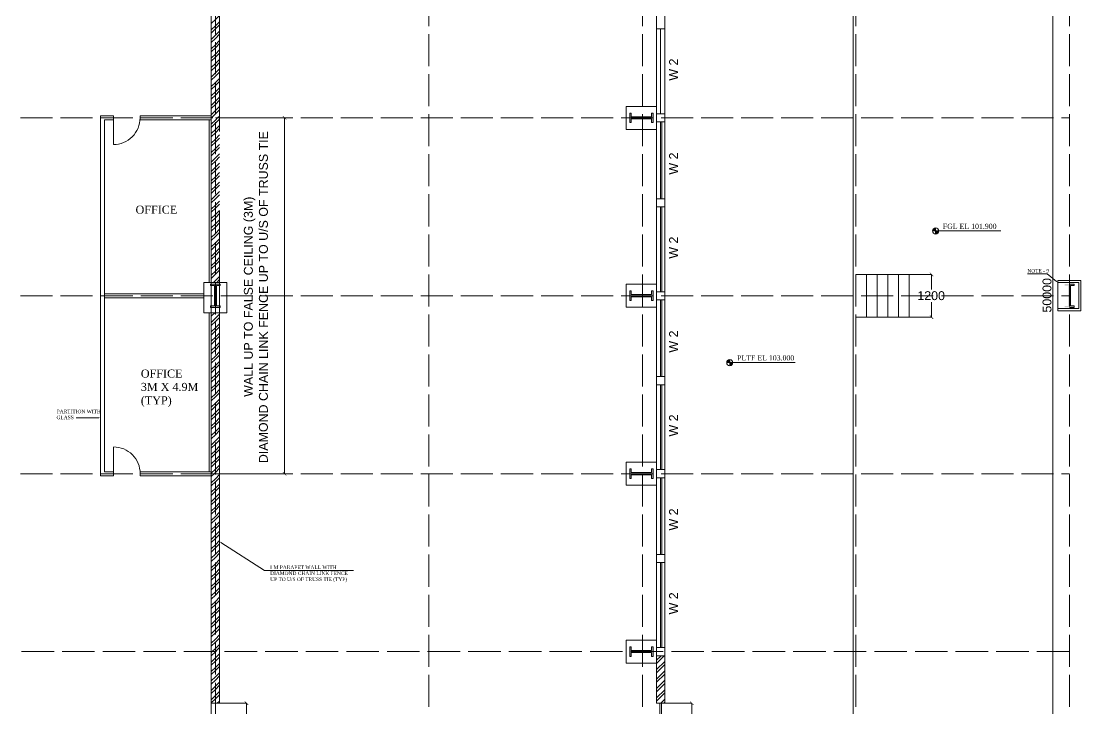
# Model space of a CAD drawing. Header units: inches. Extents: x 2602 to 127694, y 109 to 91908.
# Drawn here: x 73851 to 103631, y 40067 to 59390 of the extents above; entities that cross this region are included whole.
import ezdxf

# ---------------------------------------------------------------- set-up
doc = ezdxf.new("R2010")
doc.units = ezdxf.units.IN
doc.header["$MEASUREMENT"] = 0
doc.linetypes.add('PDF_IMPORT', pattern=[1, 0.8, -0.2])
doc.layers.add('PDF_Geometry', color=7, linetype='Continuous')
doc.layers.add('PDF_Solid Fills', color=7, linetype='Continuous', true_color=0x724639)
doc.layers.add('PDF_Text', color=230, linetype='Continuous', true_color=0xff007f)
doc.styles.add('PDF Arial', font='arial.ttf')
doc.styles.add('PDF Times New Roman', font='times.ttf')

msp = doc.modelspace()

# ---------------------------------------------------------------- hatches: boundary and pattern name
at = {"layer": 'PDF_Solid Fills', "true_color": 0x00b8b8, "transparency": 33554559}
for points in [[(81296, 56620), (81306, 56630), (81208, 56728), (81198, 56718)], [(81208, 46730), (81198, 46717), (81296, 46619), (81306, 46629)], [(80227, 40170), (80240, 40180), (80139, 40278), (80129, 40268)], [(92744, 40170), (92754, 40180), (92652, 40278), (92643, 40268)]]:
    msp.add_hatch(color=132, dxfattribs=at).paths.add_polyline_path(points)
at = {"layer": 'PDF_Solid Fills', "transparency": 33554559}
for points in [[(91613, 56541), (91613, 56810), (91570, 56810), (91570, 56705), (90996, 56705), (90996, 56810), (90953, 56810), (90953, 56541), (90996, 56541), (90996, 56646), (91570, 56646), (91570, 56541)], [(79446, 52001), (79174, 52001), (79174, 51962), (79279, 51962), (79279, 51388), (79174, 51388), (79174, 51345), (79446, 51345), (79446, 51388), (79338, 51388), (79338, 51962), (79446, 51962)], [(103444, 52001), (103175, 52001), (103175, 51962), (103280, 51962), (103280, 51388), (103175, 51388), (103175, 51345), (103444, 51345), (103444, 51388), (103339, 51388), (103339, 51962), (103444, 51962)], [(91613, 51539), (91613, 51811), (91570, 51811), (91570, 51706), (90996, 51706), (90996, 51811), (90953, 51811), (90953, 51539), (90996, 51539), (90996, 51644), (91570, 51644), (91570, 51539)], [(91613, 46540), (91613, 46812), (91570, 46812), (91570, 46704), (90996, 46704), (90996, 46812), (90953, 46812), (90953, 46540), (90996, 46540), (90996, 46645), (91570, 46645), (91570, 46540)], [(91613, 41810), (91570, 41810), (91570, 41705), (90996, 41705), (90996, 41810), (90953, 41810), (90953, 41541), (90996, 41541), (90996, 41646), (91570, 41646), (91570, 41541), (91613, 41541)]]:
    msp.add_hatch(color=256, dxfattribs=at).paths.add_polyline_path(points)
at = {"layer": 'PDF_Solid Fills', "true_color": 0x5bb8b8, "transparency": 33554559}
h = msp.add_hatch(color=123, dxfattribs=at)
h.paths.add_polyline_path([(99633, 53494), (99547, 53494), (99547, 53409), (99564, 53409), (99577, 53412), (99590, 53418), (99603, 53428), (99613, 53438), (99623, 53451), (99629, 53464), (99633, 53477)])
h.paths.add_polyline_path([(99547, 53494), (99547, 53579), (99514, 53573), (99501, 53566), (99475, 53540), (99469, 53527), (99462, 53510), (99462, 53494)])
at = {"layer": 'PDF_Solid Fills', "true_color": 0xb85b00, "transparency": 33554559}
for points in [[(99478, 52218), (99492, 52228), (99390, 52329), (99380, 52320)], [(99390, 51129), (99380, 51119), (99478, 51017), (99492, 51030)]]:
    msp.add_hatch(color=32, dxfattribs=at).paths.add_polyline_path(points)
at = {"layer": 'PDF_Solid Fills', "true_color": 0x5bb8b8, "transparency": 33554559}
h = msp.add_hatch(color=123, dxfattribs=at)
h.paths.add_polyline_path([(93764, 49794), (93764, 49709), (93781, 49712), (93794, 49715), (93820, 49728), (93830, 49741), (93840, 49751), (93846, 49768), (93850, 49781), (93850, 49794)])
h.paths.add_polyline_path([(93764, 49794), (93764, 49882), (93732, 49876), (93705, 49856), (93695, 49843), (93686, 49827), (93682, 49814), (93679, 49794)])

# ---------------------------------------------------------------- linework, layer by layer
at = {"layer": 'PDF_Geometry', "color": 30, "linetype": 'PDF_IMPORT', "lineweight": 0, "ltscale": 1125.093782, "true_color": 0xff7f00}
for points in [[(103310, 22122), (103310, 88290)], [(79309, 17399), (79309, 71673), (79309, 78521)], [(85308, 22122), (85308, 78521)], [(91308, 22122), (91308, 78521)], [(97307, 22122), (97307, 78521)], [(11954, 56672), (103310, 56672)], [(11954, 51673), (103310, 51673)], [(11954, 46674), (103310, 46674)]]:
    msp.add_lwpolyline(points, dxfattribs=at)
at = {"layer": 'PDF_Geometry', "color": 132, "lineweight": 0, "true_color": 0x00b8b8}
for points in [[(102841, 26675), (102841, 51496), (102841, 76675)], [(79309, 56672), (81254, 56672)], [(81251, 56672), (81251, 51496), (81251, 46674)], [(79309, 46674), (81254, 46674)], [(79424, 40222), (80185, 40222), (80185, 38546), (80185, 37224), (79424, 37224)], [(91937, 40222), (92698, 40222), (92698, 38546), (92698, 37224), (91937, 37224)]]:
    msp.add_lwpolyline(points, dxfattribs=at)
at = {"layer": 'PDF_Geometry', "color": 12, "linetype": 'PDF_IMPORT', "lineweight": 0, "ltscale": 11162.37359, "true_color": 0xdd0000}
for points in [[(79194, 76386), (79194, 26344)], [(79424, 76386), (79424, 40222)]]:
    msp.add_lwpolyline(points, dxfattribs=at)
at = {"layer": 'PDF_Geometry', "color": 12, "lineweight": 0, "true_color": 0xdd0000}
for points in [[(97232, 27102), (97232, 76248)], [(79194, 59323), (79309, 59438), (79424, 59552)], [(79194, 59146), (79309, 59260), (79424, 59375)], [(79194, 59057), (79309, 59172), (79424, 59287)], [(79194, 58880), (79309, 58995), (79424, 59110)], [(79194, 58791), (79309, 58906), (79424, 59021)], [(91937, 59175), (91708, 59175)], [(91823, 59175), (91823, 56787)], [(79194, 58614), (79309, 58729), (79424, 58847)], [(79194, 58526), (79309, 58644), (79424, 58759)], [(79194, 58352), (79309, 58467), (79424, 58581)], [(79194, 58263), (79309, 58378), (79424, 58493)], [(79194, 58086), (79309, 58201), (79424, 58316)], [(79194, 57998), (79309, 58112), (79424, 58227)], [(79194, 57820), (79309, 57935), (79424, 58050)], [(79194, 57732), (79309, 57847), (79424, 57961)], [(79194, 57555), (79309, 57670), (79424, 57784)], [(79194, 57466), (79309, 57581), (79424, 57696)], [(79194, 57289), (79309, 57404), (79424, 57519)], [(79194, 57200), (79309, 57315), (79424, 57430)], [(79194, 57023), (79309, 57138), (79424, 57256)], [(79194, 56935), (79309, 57053), (79424, 57168)], [(79194, 56761), (79309, 56876), (79424, 56991)], [(79194, 56672), (79197, 56672), (79309, 56787), (79424, 56902)], [(79194, 52051), (79194, 56617), (77193, 56617), (77193, 56731), (79194, 56731)], [(79135, 56617), (79135, 52051)], [(79194, 56495), (79309, 56610), (79371, 56672), (79424, 56725)], [(79194, 56407), (79309, 56521), (79424, 56636)], [(91708, 56787), (91708, 51788)], [(91937, 56787), (91937, 51788)], [(79194, 56230), (79309, 56344), (79424, 56459)], [(79194, 56141), (79309, 56256), (79424, 56371)], [(91937, 56558), (91708, 56558)], [(91823, 56558), (91823, 54402)], [(91855, 56558), (91855, 54402)], [(79194, 55964), (79309, 56079), (79424, 56193)], [(79194, 55875), (79309, 55990), (79424, 56105)], [(79194, 55698), (79309, 55813), (79424, 55928)], [(79194, 55610), (79309, 55724), (79424, 55839)], [(79194, 55432), (79309, 55547), (79424, 55665)], [(79194, 55344), (79309, 55459), (79424, 55577)], [(79194, 55170), (79309, 55285), (79424, 55400)], [(79194, 55081), (79309, 55196), (79424, 55311)], [(79194, 54904), (79309, 55019), (79424, 55134)], [(79194, 54816), (79309, 54931), (79424, 55045)], [(79194, 54639), (79309, 54753), (79424, 54868)], [(79194, 54550), (79309, 54665), (79424, 54780)], [(79194, 54373), (79309, 54488), (79424, 54603)], [(79194, 54284), (79309, 54399), (79424, 54514)], [(79194, 54107), (79309, 54222), (79424, 54337)], [(79194, 54019), (79309, 54134), (79424, 54248)], [(91937, 54402), (91708, 54402)], [(79194, 53842), (79309, 53956), (79424, 54071)], [(79194, 53753), (79309, 53868), (79424, 53986)], [(91937, 54173), (91708, 54173)], [(91823, 54173), (91823, 51788)], [(91855, 54173), (91855, 51788)], [(79194, 53579), (79309, 53694), (79424, 53809)], [(79194, 53491), (79309, 53605), (79424, 53720)], [(79194, 53313), (79309, 53428), (79424, 53543)], [(79194, 53225), (79309, 53340), (79424, 53455)], [(79194, 53048), (79309, 53163), (79424, 53277)], [(79194, 52959), (79309, 53074), (79424, 53189)], [(79194, 52782), (79309, 52897), (79424, 53012)], [(79194, 52694), (79309, 52808), (79424, 52923)], [(79194, 52516), (79309, 52631), (79424, 52746)], [(79194, 52428), (79309, 52543), (79424, 52657)], [(79194, 52251), (79309, 52366), (79424, 52480)], [(79194, 52162), (79309, 52277), (79424, 52395)], [(79256, 52051), (79309, 52103), (79424, 52218)], [(79345, 52051), (79424, 52129)], [(78984, 51732), (76193, 51732)], [(78984, 51618), (76193, 51618)], [(91937, 51788), (91708, 51788)], [(91823, 51559), (91823, 49404)], [(91855, 51559), (91855, 49404)], [(79135, 51198), (79135, 46730)], [(79194, 51191), (79200, 51198)], [(79194, 51103), (79289, 51198)], [(79194, 50926), (79309, 51040), (79424, 51155)], [(79194, 50837), (79309, 50952), (79424, 51067)], [(79194, 50660), (79309, 50775), (79424, 50889)], [(79194, 50571), (79309, 50686), (79424, 50801)], [(79194, 50394), (79309, 50512), (79424, 50627)], [(79194, 50309), (79309, 50424), (79424, 50538)], [(79194, 50132), (79309, 50247), (79424, 50361)], [(79194, 50043), (79309, 50158), (79424, 50273)], [(79194, 49866), (79309, 49981), (79424, 50096)], [(79194, 49777), (79309, 49892), (79424, 50007)], [(79194, 49600), (79309, 49715), (79424, 49830)], [(79194, 49512), (79309, 49627), (79424, 49741)], [(79194, 49335), (79309, 49449), (79424, 49564)], [(79194, 49246), (79309, 49361), (79424, 49476)], [(79194, 49069), (79309, 49184), (79424, 49299)], [(79194, 48980), (79309, 49095), (79424, 49210)], [(91937, 49404), (91708, 49404)], [(91937, 49174), (91708, 49174)], [(91823, 49174), (91823, 46789)], [(91855, 49174), (91855, 46789)], [(79194, 48803), (79309, 48921), (79424, 49036)], [(79194, 48718), (79309, 48833), (79424, 48948)], [(79194, 48541), (79309, 48656), (79424, 48770)], [(79194, 48452), (79309, 48567), (79424, 48682)], [(79194, 48275), (79309, 48390), (79424, 48505)], [(79194, 48187), (79309, 48301), (79424, 48416)], [(79194, 48009), (79309, 48124), (79424, 48239)], [(79194, 47921), (79309, 48036), (79424, 48151)], [(79194, 47744), (79309, 47859), (79424, 47973)], [(79194, 47655), (79309, 47770), (79424, 47885)], [(79194, 47478), (79309, 47593), (79424, 47708)], [(76442, 47422), (76442, 46674)], [(79194, 47390), (79309, 47504), (79424, 47619)], [(79194, 47212), (79309, 47327), (79424, 47445)], [(79194, 47124), (79309, 47242), (79424, 47357)], [(79194, 46950), (79309, 47065), (79424, 47180)], [(79194, 46861), (79309, 46976), (79424, 47091)], [(79194, 46684), (79309, 46799), (79424, 46914)], [(79194, 46596), (79273, 46674), (79309, 46711), (79424, 46825)], [(91937, 41790), (91937, 46789), (91708, 46789), (91708, 41790)], [(79194, 46730), (77193, 46730), (77193, 46615), (79194, 46615)], [(79194, 46419), (79309, 46533), (79424, 46648)], [(79194, 46330), (79309, 46445), (79424, 46560)], [(91823, 46560), (91823, 44405)], [(91855, 46560), (91855, 44405)], [(79194, 46153), (79309, 46268), (79424, 46383)], [(79194, 46064), (79309, 46179), (79424, 46294)], [(79194, 45887), (79309, 46002), (79424, 46117)], [(79194, 45799), (79309, 45913), (79424, 46028)], [(79194, 45622), (79309, 45736), (79424, 45854)], [(79194, 45533), (79309, 45651), (79424, 45766)], [(79194, 45359), (79309, 45474), (79424, 45589)], [(79194, 45271), (79309, 45385), (79424, 45500)], [(79194, 45093), (79309, 45208), (79424, 45323)], [(79194, 45005), (79309, 45120), (79424, 45234)], [(79194, 44828), (79309, 44943), (79424, 45057)], [(79194, 44739), (79309, 44854), (79424, 44969)], [(79194, 44562), (79309, 44677), (79424, 44792)], [(79194, 44473), (79309, 44588), (79424, 44703)], [(79194, 44296), (79309, 44411), (79424, 44526)], [(79194, 44208), (79309, 44323), (79424, 44437)], [(91937, 44405), (91708, 44405)], [(79194, 44031), (79309, 44145), (79424, 44260)], [(79194, 43942), (79309, 44057), (79424, 44175)], [(91937, 44175), (91708, 44175)], [(91823, 44175), (91823, 41790)], [(91855, 44175), (91855, 41790)], [(79194, 43768), (79309, 43883), (79424, 43998)], [(79194, 43680), (79309, 43794), (79424, 43909)], [(79194, 43503), (79309, 43617), (79424, 43732)], [(79194, 43414), (79309, 43529), (79424, 43644)], [(79194, 43237), (79309, 43352), (79424, 43466)], [(79194, 43148), (79309, 43263), (79424, 43378)], [(79194, 42971), (79309, 43086), (79424, 43201)], [(79194, 42883), (79309, 42997), (79424, 43112)], [(79194, 42705), (79309, 42820), (79424, 42935)], [(79194, 42617), (79309, 42732), (79424, 42847)], [(79194, 42440), (79309, 42555), (79424, 42669)], [(79194, 42351), (79309, 42466), (79424, 42584)], [(79194, 42177), (79309, 42292), (79424, 42407)], [(79194, 42089), (79309, 42204), (79424, 42318)], [(79194, 41912), (79309, 42026), (79424, 42141)], [(79194, 41823), (79309, 41938), (79424, 42053)], [(79194, 41646), (79220, 41675), (79309, 41761), (79424, 41876)], [(79194, 41557), (79309, 41672), (79309, 41675), (79424, 41787)], [(79194, 41380), (79309, 41495), (79424, 41610)], [(79194, 41292), (79309, 41407), (79424, 41521)], [(91708, 41433), (91836, 41557)], [(91708, 41344), (91924, 41557)], [(91937, 41557), (91708, 41557)], [(91708, 41167), (91937, 41397)], [(79194, 41115), (79309, 41229), (79424, 41344)], [(79194, 41026), (79309, 41141), (79424, 41256)], [(91708, 41078), (91937, 41308)], [(91708, 40901), (91937, 41131)], [(79194, 40849), (79309, 40964), (79424, 41078)], [(79194, 40760), (79309, 40875), (79424, 40990)], [(79194, 40583), (79309, 40701), (79424, 40816)], [(91708, 40813), (91937, 41042)], [(91708, 40636), (91937, 40869)], [(79194, 40498), (79309, 40613), (79424, 40728)], [(79194, 40321), (79309, 40436), (79424, 40550)], [(91708, 40547), (91937, 40780)], [(91708, 40373), (91937, 40603)], [(91708, 40285), (91937, 40514)], [(79194, 40232), (79309, 40347), (79424, 40462)], [(79424, 40222), (79194, 40222)], [(79361, 40222), (79424, 40285)], [(91826, 40222), (91937, 40337)], [(91914, 40222), (91937, 40249)]]:
    msp.add_lwpolyline(points, dxfattribs=at)
for points in [[(91708, 56787), (91937, 56787), (91937, 61789), (91708, 61789), (91708, 56787), (91937, 56787)], [(76442, 56731), (76442, 56617), (76193, 56617), (76193, 51673), (76193, 46730), (76442, 46730), (76442, 46615), (76078, 46615), (76078, 51673), (76078, 56731)], [(91708, 56558), (91937, 56558)], [(91937, 46789), (91708, 46789), (91708, 51788), (91937, 51788)], [(91708, 51559), (91937, 51559)], [(79194, 46674), (79424, 46674), (79424, 40222), (79194, 40222)], [(91708, 46560), (91937, 46560)], [(91708, 40222), (91937, 40222), (91937, 41790), (91708, 41790)]]:
    msp.add_lwpolyline(points, close=True, dxfattribs=at)
at = {"layer": 'PDF_Geometry', "color": 17, "lineweight": 0, "true_color": 0x724639}
for points in [[(90858, 56997), (91708, 56997), (91708, 56351), (90858, 56351)], [(90858, 56997), (91708, 56997), (91708, 56351), (90858, 56351)], [(90858, 56997), (91708, 56997), (91708, 56351), (90858, 56351)], [(91285, 56705), (91570, 56705), (91570, 56810), (91613, 56810), (91613, 56676), (91613, 56810), (91570, 56810), (91570, 56705), (91285, 56705), (90996, 56705), (90996, 56810), (90953, 56810), (90953, 56676), (90953, 56810), (90996, 56810), (90996, 56705)], [(91285, 56705), (91570, 56705), (91570, 56810), (91613, 56810), (91613, 56676), (91613, 56810), (91570, 56810), (91570, 56705), (91285, 56705), (90996, 56705), (90996, 56810), (90953, 56810), (90953, 56676), (90953, 56810), (90996, 56810), (90996, 56705)], [(91285, 56705), (91570, 56705), (91570, 56810), (91613, 56810), (91613, 56676), (91613, 56810), (91570, 56810), (91570, 56705), (91285, 56705), (90996, 56705), (90996, 56810), (90953, 56810), (90953, 56676), (90953, 56810), (90996, 56810), (90996, 56705)], [(91285, 56646), (91570, 56646), (91570, 56541), (91613, 56541), (91613, 56676), (91613, 56541), (91570, 56541), (91570, 56646), (91285, 56646), (90996, 56646), (90996, 56541), (90953, 56541), (90953, 56676), (90953, 56541), (90996, 56541), (90996, 56646)], [(91285, 56646), (91570, 56646), (91570, 56541), (91613, 56541), (91613, 56676), (91613, 56541), (91570, 56541), (91570, 56646), (91285, 56646), (90996, 56646), (90996, 56541), (90953, 56541), (90953, 56676), (90953, 56541), (90996, 56541), (90996, 56646)], [(91285, 56646), (91570, 56646), (91570, 56541), (91613, 56541), (91613, 56676), (91613, 56541), (91570, 56541), (91570, 56646), (91285, 56646), (90996, 56646), (90996, 56541), (90953, 56541), (90953, 56676), (90953, 56541), (90996, 56541), (90996, 56646)], [(79633, 52051), (79633, 51198), (78984, 51198), (78984, 52051)], [(79279, 51673), (79279, 51388), (79174, 51388), (79174, 51345), (79309, 51345), (79174, 51345), (79174, 51388), (79279, 51388), (79279, 51673), (79279, 51962), (79174, 51962), (79174, 52001), (79309, 52001), (79174, 52001), (79174, 51962), (79279, 51962)], [(79338, 51673), (79338, 51388), (79446, 51388), (79446, 51345), (79309, 51345), (79446, 51345), (79446, 51388), (79338, 51388), (79338, 51673), (79338, 51962), (79446, 51962), (79446, 52001), (79309, 52001), (79446, 52001), (79446, 51962), (79338, 51962)], [(90858, 51998), (91708, 51998), (91708, 51349), (90858, 51349)], [(90858, 51998), (91708, 51998), (91708, 51349), (90858, 51349)], [(103631, 52100), (103631, 51247), (102985, 51247), (102985, 52100)], [(103575, 52047), (103575, 51319), (102985, 51319), (102985, 52047)], [(103339, 51673), (103339, 51388), (103444, 51388), (103444, 51345), (103310, 51345), (103444, 51345), (103444, 51388), (103339, 51388), (103339, 51673), (103339, 51962), (103444, 51962), (103444, 52001), (103310, 52001), (103444, 52001), (103444, 51962), (103339, 51962)], [(91285, 51706), (91570, 51706), (91570, 51811), (91613, 51811), (91613, 51677), (91613, 51811), (91570, 51811), (91570, 51706), (91285, 51706), (90996, 51706), (90996, 51811), (90953, 51811), (90953, 51677), (90953, 51811), (90996, 51811), (90996, 51706)], [(91285, 51706), (91570, 51706), (91570, 51811), (91613, 51811), (91613, 51677), (91613, 51811), (91570, 51811), (91570, 51706), (91285, 51706), (90996, 51706), (90996, 51811), (90953, 51811), (90953, 51677), (90953, 51811), (90996, 51811), (90996, 51706)], [(91285, 51644), (91570, 51644), (91570, 51539), (91613, 51539), (91613, 51677), (91613, 51539), (91570, 51539), (91570, 51644), (91285, 51644), (90996, 51644), (90996, 51539), (90953, 51539), (90953, 51677), (90953, 51539), (90996, 51539), (90996, 51644)], [(91285, 51644), (91570, 51644), (91570, 51539), (91613, 51539), (91613, 51677), (91613, 51539), (91570, 51539), (91570, 51644), (91285, 51644), (90996, 51644), (90996, 51539), (90953, 51539), (90953, 51677), (90953, 51539), (90996, 51539), (90996, 51644)], [(90858, 46999), (91708, 46999), (91708, 46350), (90858, 46350)], [(90858, 46999), (91708, 46999), (91708, 46350), (90858, 46350)], [(91285, 46704), (91570, 46704), (91570, 46812), (91613, 46812), (91613, 46674), (91613, 46812), (91570, 46812), (91570, 46704), (91285, 46704), (90996, 46704), (90996, 46812), (90953, 46812), (90953, 46674), (90953, 46812), (90996, 46812), (90996, 46704)], [(91285, 46704), (91570, 46704), (91570, 46812), (91613, 46812), (91613, 46674), (91613, 46812), (91570, 46812), (91570, 46704), (91285, 46704), (90996, 46704), (90996, 46812), (90953, 46812), (90953, 46674), (90953, 46812), (90996, 46812), (90996, 46704)], [(91285, 46645), (91570, 46645), (91570, 46540), (91613, 46540), (91613, 46674), (91613, 46540), (91570, 46540), (91570, 46645), (91285, 46645), (90996, 46645), (90996, 46540), (90953, 46540), (90953, 46674), (90953, 46540), (90996, 46540), (90996, 46645)], [(91285, 46645), (91570, 46645), (91570, 46540), (91613, 46540), (91613, 46674), (91613, 46540), (91570, 46540), (91570, 46645), (91285, 46645), (90996, 46645), (90996, 46540), (90953, 46540), (90953, 46674), (90953, 46540), (90996, 46540), (90996, 46645)], [(90858, 41997), (91708, 41997), (91708, 41351), (90858, 41351)], [(91285, 41705), (91570, 41705), (91570, 41810), (91613, 41810), (91613, 41675), (91613, 41810), (91570, 41810), (91570, 41705), (91285, 41705), (90996, 41705), (90996, 41810), (90953, 41810), (90953, 41675), (90953, 41810), (90996, 41810), (90996, 41705)], [(91285, 41646), (91570, 41646), (91570, 41541), (91613, 41541), (91613, 41675), (91613, 41541), (91570, 41541), (91570, 41646), (91285, 41646), (90996, 41646), (90996, 41541), (90953, 41541), (90953, 41675), (90953, 41541), (90996, 41541), (90996, 41646)]]:
    msp.add_lwpolyline(points, close=True, dxfattribs=at)
at = {"layer": 'PDF_Geometry', "color": 12, "lineweight": 0, "true_color": 0xdd0000}
msp.add_lwpolyline([(77193, 56674, -0.414214), (76442, 55924), (76442, 56672)], format="xyb", dxfattribs=at)
at = {"layer": 'PDF_Geometry', "color": 123, "lineweight": 0, "true_color": 0x5bb8b8}
for points in [[(101384, 53494), (99633, 53494), (99462, 53494)], [(99547, 53579), (99547, 53409)], [(95601, 49794), (93850, 49794), (93679, 49794)], [(93764, 49882), (93764, 49709)]]:
    msp.add_lwpolyline(points, dxfattribs=at)
at = {"layer": 'PDF_Geometry', "color": 15, "lineweight": 0, "true_color": 0x944a4a}
for points in [[(97307, 52274), (98809, 52274), (98809, 51073), (97307, 51073)], [(97609, 52274), (97609, 51073)], [(97907, 52274), (97907, 51073)], [(98209, 52274), (98209, 51073)], [(98507, 52274), (98507, 51073)]]:
    msp.add_lwpolyline(points, dxfattribs=at)
at = {"layer": 'PDF_Geometry', "color": 32, "lineweight": 0, "true_color": 0xb85b00}
for points in [[(98809, 52274), (99436, 52274), (99436, 51851)], [(98809, 52274), (98809, 52274)], [(98809, 51073), (99436, 51073), (99436, 51496)], [(98809, 51073), (98809, 51073)], [(99436, 51073), (99436, 51073)]]:
    msp.add_lwpolyline(points, dxfattribs=at)
at = {"layer": 'PDF_Geometry', "color": 230, "lineweight": 0, "true_color": 0xff007f}
for points in [[(102949, 52077), (102683, 52290), (102132, 52290)], [(76029, 48246), (75402, 48246), (75399, 48246)], [(79466, 44742), (80690, 43949), (83179, 43949), (83189, 43949)]]:
    msp.add_lwpolyline(points, dxfattribs=at)
at = {"layer": 'PDF_Geometry', "color": 30, "linetype": 'PDF_IMPORT', "lineweight": 0, "ltscale": 1141.494566, "true_color": 0xff7f00}
msp.add_lwpolyline([(103310, 41675), (11954, 41675), (5732, 41675)], dxfattribs=at)
at = {"layer": 'PDF_Geometry', "color": 4, "lineweight": 0}
for points in [[(91800, 37224), (91800, 40222)], [(91845, 37224), (91845, 40222)]]:
    msp.add_lwpolyline(points, dxfattribs=at)
at = {"layer": 'PDF_Geometry', "color": 123, "lineweight": 0, "true_color": 0x5bb8b8}
for centre in [(99549, 53496), (93766, 49796)]:
    msp.add_circle(centre, 86.9, dxfattribs=at)
at = {"layer": 'PDF_Geometry', "color": 12, "lineweight": 0, "true_color": 0xdd0000}
msp.add_arc((76444, 46676), 750, 359.9999, 90.0001, dxfattribs=at)
at = {"layer": 'PDF_Solid Fills', "color": 230, "true_color": 0xff007f, "transparency": 33554559}
for points in [[(102952, 52083), (102985, 52044), (102942, 52070)], [(76029, 48252), (76078, 48246), (76029, 48236)], [(79460, 44736), (79424, 44769), (79469, 44749)]]:
    msp.add_solid(points, dxfattribs=at)

# ---------------------------------------------------------------- texts
at = {"layer": 'PDF_Text', "color": 32, "true_color": 0xb85b00, "char_height": 250, "attachment_point": 7, "rotation": 90, "style": 'PDF Arial'}
for insert in [(92311, 57719), (92311, 55078), (92311, 52716), (92311, 50076), (92311, 47718), (92311, 45077), (92311, 42719)]:
    msp.add_mtext('W 2', dxfattribs=dict(at, insert=insert))
at = {"layer": 'PDF_Text', "color": 132, "true_color": 0x00b8b8, "attachment_point": 7, "rotation": 90, "style": 'PDF Arial'}
for s, insert, char_height in [('DIAMOND CHAIN LINK FENCE UP TO U/S OF TRUSS TIE', (80786, 46970), 249.99), ('WALL UP TO FALSE CEILING (3M)', (80435, 48833), 249.99), ('50000', (102809, 51201), 250)]:
    msp.add_mtext(s, dxfattribs=dict(at, insert=insert, char_height=char_height))
at = {"layer": 'PDF_Text', "attachment_point": 7, "style": 'PDF Times New Roman'}
for s, insert, char_height in [('OFFICE', (77065, 53978), 225), ('NOTE - 9', (102129, 52324), 100), ('OFFICE', (77213, 49372), 225), ('3M X 4.9M', (77213, 48996), 225), ('(TYP)', (77213, 48549), 225), ('GLASS', (74844, 48204), 100), ('PARTITION WITH', (74848, 48371), 100), ('1 M PARAPET WALL WITH', (80831, 43992), 100), ('DIAMOND CHAIN LINK FENCE', (80847, 43825), 100), ('UP TO U/S OF TRUSS TIE (TYP)', (80847, 43625), 100)]:
    msp.add_mtext(s, dxfattribs=dict(at, insert=insert, char_height=char_height))
at = {"layer": 'PDF_Text', "color": 32, "true_color": 0xdd6d00, "char_height": 144, "attachment_point": 7, "style": 'PDF Times New Roman'}
for s, insert in [('FGL EL 101.900', (99754, 53550)), ('PLTF EL 103.000', (93971, 49853))]:
    msp.add_mtext(s, dxfattribs=dict(at, insert=insert))
at = {"layer": 'PDF_Text', "color": 32, "true_color": 0xb85b00, "insert": (99036, 51548), "char_height": 250, "attachment_point": 7, "style": 'PDF Arial'}
msp.add_mtext('1200', dxfattribs=at)

doc.saveas('drawing.dxf')
